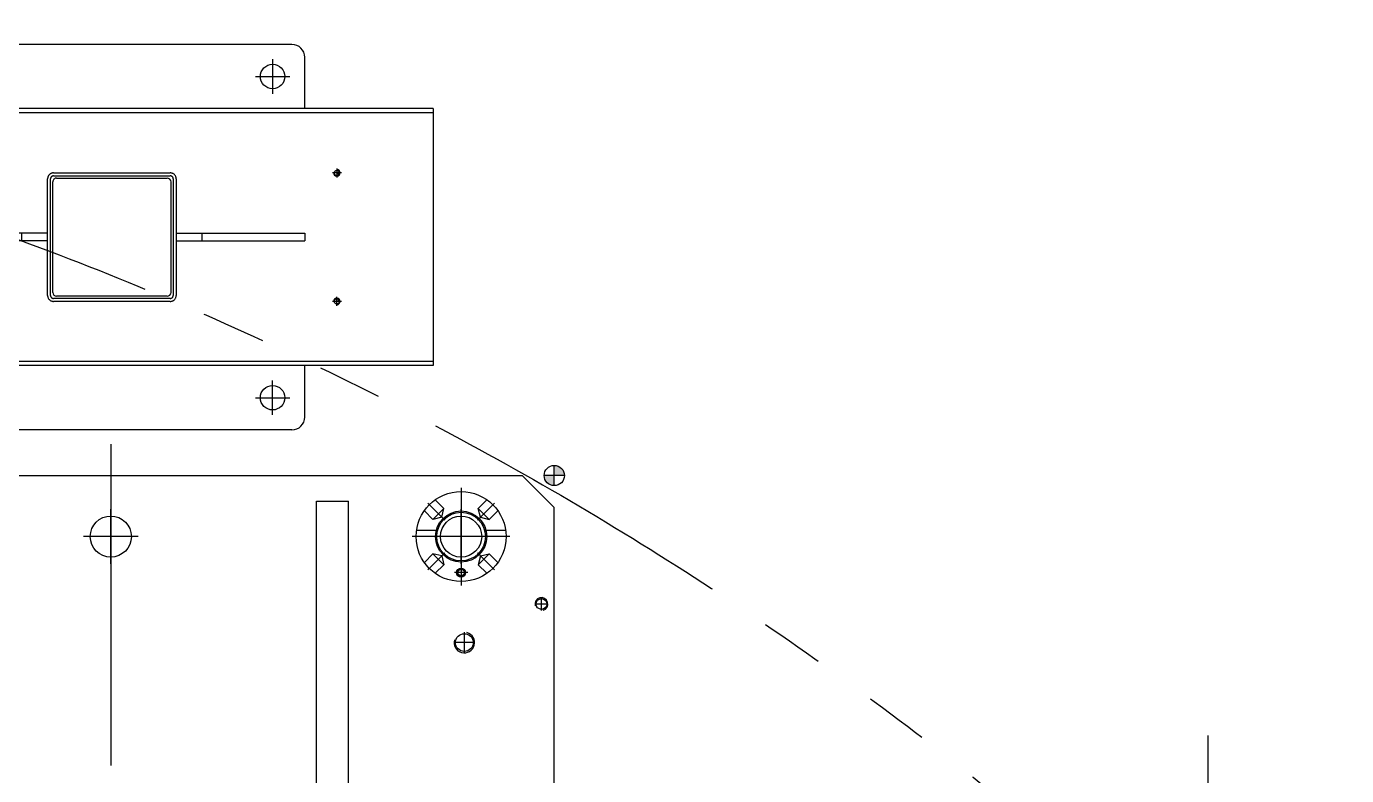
# Model space of a CAD drawing. Header units: millimetres. Extents: x 10462777 to 22643323, y 453826 to 1389191.
# Drawn here: x 11311673 to 11312700, y 599832 to 600415 of the extents above; entities that cross this region are included whole.
import ezdxf

# ---------------------------------------------------------------- set-up
doc = ezdxf.new("R2010")
doc.units = ezdxf.units.MM
doc.header["$LTSCALE"] = 200
doc.header["$MEASUREMENT"] = 0
for name, pattern in [('CENTER', [2, 1.25, -0.25, 0.25, -0.25]), ('HIDDEN', [3.75, 2.5, -1.25]), ('PHANTOM', [2.5, 1.25, -0.25, 0.25, -0.25, 0.25, -0.25])]:
    doc.linetypes.add(name, pattern=pattern)
doc.layers.get('0').update_dxf_attribs({"linetype": 'CONTINUOUS'})
for name, color, linetype in [('1 Center', 1, 'CENTER'), ('BOM-UDEF', 3, 'CONTINUOUS'), ('C', 1, 'CENTER'), ('CENTER', 1, 'CONTINUOUS'), ('CL', 3, 'CONTINUOUS'), ('DIM', 4, 'CONTINUOUS'), ('DR1509-006-300-001', 7, 'CONTINUOUS'), ('HL', 2, 'HIDDEN'), ('THIN', 3, 'CONTINUOUS')]:
    doc.layers.add(name, color=color, linetype=linetype)
doc.layers.add('FL', color=3, linetype='CONTINUOUS', lineweight=25)
doc.layers.add('LAYOUT', color=8, linetype='CONTINUOUS', lineweight=25)

# ---------------------------------------------------------------- blocks, each defined once
blk = doc.blocks.new('A$C7DA30AB0')
at = {"layer": 'LAYOUT', "color": 6, "linetype": 'PHANTOM'}
blk.add_circle((3030.4, 3026, 0), 2693, dxfattribs=at)
blk = doc.blocks.new('A$C0CF62632')
at = {"layer": '1 Center', "ltscale": 0.5}
blk.add_line((490.9, 915.2), (490.9, 0), dxfattribs=at)
blk = doc.blocks.new('A$C6C23034D')
for centre, radius in [((38, 38), 35), ((38, 38), 18.9), ((66, 38), 3.5), ((66, 38), 2.46)]:
    blk.add_circle(centre, radius)
at = {"layer": 'CL', "ltscale": 0.5}
for p, q in [((38, 76), (38, 0)), ((0, 38), (76, 38))]:
    blk.add_line(p, q, dxfattribs=at)
at = {"layer": 'CL'}
for p, q in [((25.3, 50.7), (12, 64)), ((50.7, 50.7), (64, 64)), ((66, 43.2), (66, 32.8)), ((55.3, 38), (65.7, 38)), ((25.3, 25.3), (12, 12)), ((50.7, 25.3), (64, 12))]:
    blk.add_line(p, q, dxfattribs=at)
at = {"layer": 'FL'}
for centre, radius in [((38, 38), 19.9), ((66, 38), 3)]:
    blk.add_circle(centre, radius, dxfattribs=at)
at = {"layer": 'HL', "ltscale": 0.5}
for p, q in [((33, 56.2), (33, 72.6)), ((24.6, 59.9), (17.9, 66.6)), ((51.4, 59.9), (58.1, 66.6)), ((16.1, 51.4), (9.4, 58.1)), ((24.6, 59.9), (16.1, 51.4)), ((22.9, 53.1), (16.1, 51.4)), ((22.9, 53.1), (24.6, 59.9)), ((59.9, 51.4), (51.4, 59.9)), ((53.1, 53.1), (51.4, 59.9)), ((53.1, 53.1), (59.9, 51.4)), ((59.9, 51.4), (66.6, 58.1)), ((16.1, 24.6), (9.4, 17.9)), ((16.1, 24.6), (24.6, 16.1)), ((22.9, 22.9), (16.1, 24.6)), ((22.9, 22.9), (24.6, 16.1)), ((51.4, 16.1), (59.9, 24.6)), ((53.1, 22.9), (51.4, 16.1)), ((53.1, 22.9), (59.9, 24.6)), ((59.9, 24.6), (66.6, 17.9)), ((24.6, 16.1), (17.9, 9.4)), ((33, 3.4), (33, 19.8)), ((51.4, 16.1), (58.1, 9.4))]:
    blk.add_line(p, q, dxfattribs=at)
blk = doc.blocks.new('A$C7E5E2769')
at = {"layer": 'DIM'}
h = blk.add_hatch(color=256, dxfattribs=at)
h.paths.add_polyline_path([(24.445, 817.857, 0.41421356), (16.587, 810), (24.445, 810)])
h.paths.add_polyline_path([(32.302, 810), (24.445, 810), (24.445, 802.143, 0.41421356)])
for p, q in [((24.445, 785), (49.445, 810)), ((1219.445, 810), (49.445, 810)), ((24.445, 280), (24.445, 785)), ((24.445, 625), (24.445, 650))]:
    blk.add_line(p, q)
for centre in [(71.945, 737.5), (71.945, 465)]:
    blk.add_circle(centre, 16)
at = {"layer": 'C'}
blk.add_line((0, 465), (1271.468, 465), dxfattribs=at)
at = {"layer": 'CENTER'}
for p, q in [((124.445, 805), (124.445, 795)), ((129.445, 800), (119.445, 800)), ((146.445, 740), (162.445, 740)), ((154.445, 748), (154.445, 732))]:
    blk.add_line(p, q, dxfattribs=at)
at = {"layer": 'CL'}
for p, q in [((71.945, 758.7), (71.945, 716.3)), ((93.145, 737.5), (50.745, 737.5)), ((71.945, 486.2), (71.945, 443.8)), ((93.145, 465), (50.745, 465))]:
    blk.add_line(p, q, dxfattribs=at)
at = {"layer": 'DIM'}
for p, q in [((24.445, 817.857), (24.445, 802.143)), ((32.302, 810), (16.587, 810))]:
    blk.add_line(p, q, dxfattribs=at)
blk.add_circle((24.445, 810), 7.857, dxfattribs=at)
at = {"layer": 'DR1509-006-300-001'}
for centre, radius in [((124.445, 800), 4.188), ((154.445, 740), 6.917)]:
    blk.add_circle(centre, radius, dxfattribs=at)
at = {"layer": 'HL'}
for p, q in [((44.445, 625), (44.445, 650)), ((1224.445, 650), (44.445, 650)), ((1224.445, 625), (44.445, 625))]:
    blk.add_line(p, q, dxfattribs=at)
at = {"layer": 'THIN'}
for centre, radius, start, end in [((124.445, 800), 5, 15, 285), ((154.445, 740), 8, 255, 165)]:
    blk.add_arc(centre, radius, start, end, dxfattribs=at)
at = {"layer": 'DR1509-006-300-001'}
blk.add_blockref('A$C6C23034D', (33.945, 699.5), dxfattribs=at)
blk = doc.blocks.new('HS_BOM', base_point=(-55.5, -107.5))
at = {"layer": 'BOM-UDEF'}
blk.add_circle((-55.5, -107.5), 0.25, dxfattribs=at)
blk = doc.blocks.new('A$C25297E0E')
at = {"ltscale": 2}
for p, q in [((10, 300), (290, 300)), ((10, 300), (290, 300)), ((0, 290), (0, 250)), ((0, 290), (0, 250)), ((300, 290), (300, 250)), ((300, 290), (300, 250)), ((0, 50), (0, 10)), ((0, 50), (0, 10)), ((300, 50), (300, 10)), ((300, 50), (300, 10)), ((10, 0), (290, 0)), ((10, 0), (290, 0))]:
    blk.add_line(p, q, dxfattribs=at)
for centre in [(25, 275), (25, 275), (275, 275), (275, 275), (25, 25), (25, 25), (275, 25), (275, 25)]:
    blk.add_circle(centre, 9.5, dxfattribs=at)
for centre, start, end in [((10, 290), 90, 180), ((10, 290), 90, 180), ((290, 290), 0, 90), ((290, 290), 0, 90), ((10, 10), 180, 270), ((10, 10), 180, 270), ((290, 10), 270, 0), ((290, 10), 270, 0)]:
    blk.add_arc(centre, 10, start, end, dxfattribs=at)
at = {"layer": 'CL', "ltscale": 2}
for p, q in [((25, 288.4), (25, 261.6)), ((25, 288.4), (25, 261.6)), ((275, 288.4), (275, 261.6)), ((275, 288.4), (275, 261.6)), ((38.4, 275), (11.6, 275)), ((38.4, 275), (11.6, 275)), ((261.6, 275), (288.4, 275)), ((261.6, 275), (288.4, 275)), ((25, 11.6), (25, 38.4)), ((25, 11.6), (25, 38.4)), ((275, 11.6), (275, 38.4)), ((275, 11.6), (275, 38.4)), ((38.4, 25), (11.6, 25)), ((38.4, 25), (11.6, 25)), ((261.6, 25), (288.4, 25)), ((261.6, 25), (288.4, 25))]:
    blk.add_line(p, q, dxfattribs=at)
blk = doc.blocks.new('A$C564D0377')
at = {"ltscale": 2}
for p, q in [((0, 50), (0, 250)), ((0, 250), (500, 250)), ((500, 50), (500, 250)), ((207, 196), (293, 196)), ((204, 193), (204, 107)), ((296, 193), (296, 107)), ((293, 104), (207, 104)), ((0, 50), (500, 50))]:
    blk.add_line(p, q, dxfattribs=at)
for centre in [(75, 200), (425, 200), (75, 100), (425, 100)]:
    blk.add_circle(centre, 2.07, dxfattribs=at)
for centre, start, end in [((207, 193), 90, 180), ((293, 193), 0, 90), ((207, 107), 180, 270), ((293, 107), 270, 0)]:
    blk.add_arc(centre, 3, start, end, dxfattribs=at)
at = {"layer": 'CL', "ltscale": 2}
for p, q in [((71.5, 200), (78.5, 200)), ((75, 203.5), (75, 196.5)), ((428.5, 200), (421.5, 200)), ((425, 203.5), (425, 196.5)), ((75, 96.5), (75, 103.5)), ((425, 96.5), (425, 103.5)), ((71.5, 100), (78.5, 100)), ((428.5, 100), (421.5, 100))]:
    blk.add_line(p, q, dxfattribs=at)
at = {"layer": 'FL', "ltscale": 2}
for centre, start, end in [((75, 200), 90, 0), ((425, 200), 180, 90), ((75, 100), 0, 270), ((425, 100), 270, 180)]:
    blk.add_arc(centre, 2.5, start, end, dxfattribs=at)
at = {"layer": 'HL', "ltscale": 2}
for p, q in [((0, 246.8), (500, 246.8)), ((200, 104.6), (200, 195.4)), ((202.3, 104.6), (202.3, 195.4)), ((204.6, 200), (295.4, 200)), ((204.6, 197.7), (295.4, 197.7)), ((297.7, 195.4), (297.7, 104.6)), ((300, 195.4), (300, 104.6)), ((200, 153), (100, 153)), ((100, 147), (100, 153)), ((200, 147), (100, 147)), ((180, 147), (180, 153)), ((200, 147), (200, 153)), ((300, 153), (400, 153)), ((300, 153), (300, 147)), ((300, 147), (400, 147)), ((320, 153), (320, 147)), ((400, 153), (400, 147)), ((295.4, 102.3), (204.6, 102.3)), ((295.4, 100), (204.6, 100)), ((0, 53.2), (500, 53.2))]:
    blk.add_line(p, q, dxfattribs=at)
for centre, radius, start, end in [((204.6, 195.4), 4.6, 90, 180), ((204.6, 195.4), 2.3, 90, 180), ((295.4, 195.4), 4.6, 0, 90), ((295.4, 195.4), 2.3, 0, 90), ((204.6, 104.6), 4.6, 180, 270), ((204.6, 104.6), 2.3, 180, 270), ((295.4, 104.6), 4.6, 270, 0), ((295.4, 104.6), 2.3, 270, 0)]:
    blk.add_arc(centre, radius, start, end, dxfattribs=at)
at = {"ltscale": 2}
blk.add_blockref('A$C25297E0E', (100, 0), dxfattribs=at)
at = {"ltscale": 2, "xscale": -1}
for p, rotation in [((73.9, 199.4), 90), ((426.1, 100.6), 270)]:
    blk.add_blockref('HS_BOM', p, dxfattribs=dict(at, rotation=rotation))
at = {"ltscale": 2}
for p, rotation in [((426.1, 199.4), 270), ((73.9, 100.6), 90)]:
    blk.add_blockref('HS_BOM', p, dxfattribs=dict(at, rotation=rotation))

msp = doc.modelspace()

# ---------------------------------------------------------------- block references
at = {"ltscale": 10, "rotation": 180}
for name, p in [('A$C7DA30AB0', (11313764.24811, 600747.76955, 0)), ('A$C564D0377', (11311989.21448, 600400.77472))]:
    msp.add_blockref(name, p, dxfattribs=at)
at = {"ltscale": 10}
msp.add_blockref('A$C0CF62632', (11312100.8444, 598947.63539, 0), dxfattribs=at)

# ---------------------------------------------------------------- next in the draw order: block references
at = {"ltscale": 10, "rotation": 270}
msp.add_blockref('A$C7E5E2769', (11311273.38071, 600089.6727, 0), dxfattribs=at)

doc.saveas('drawing.dxf')
